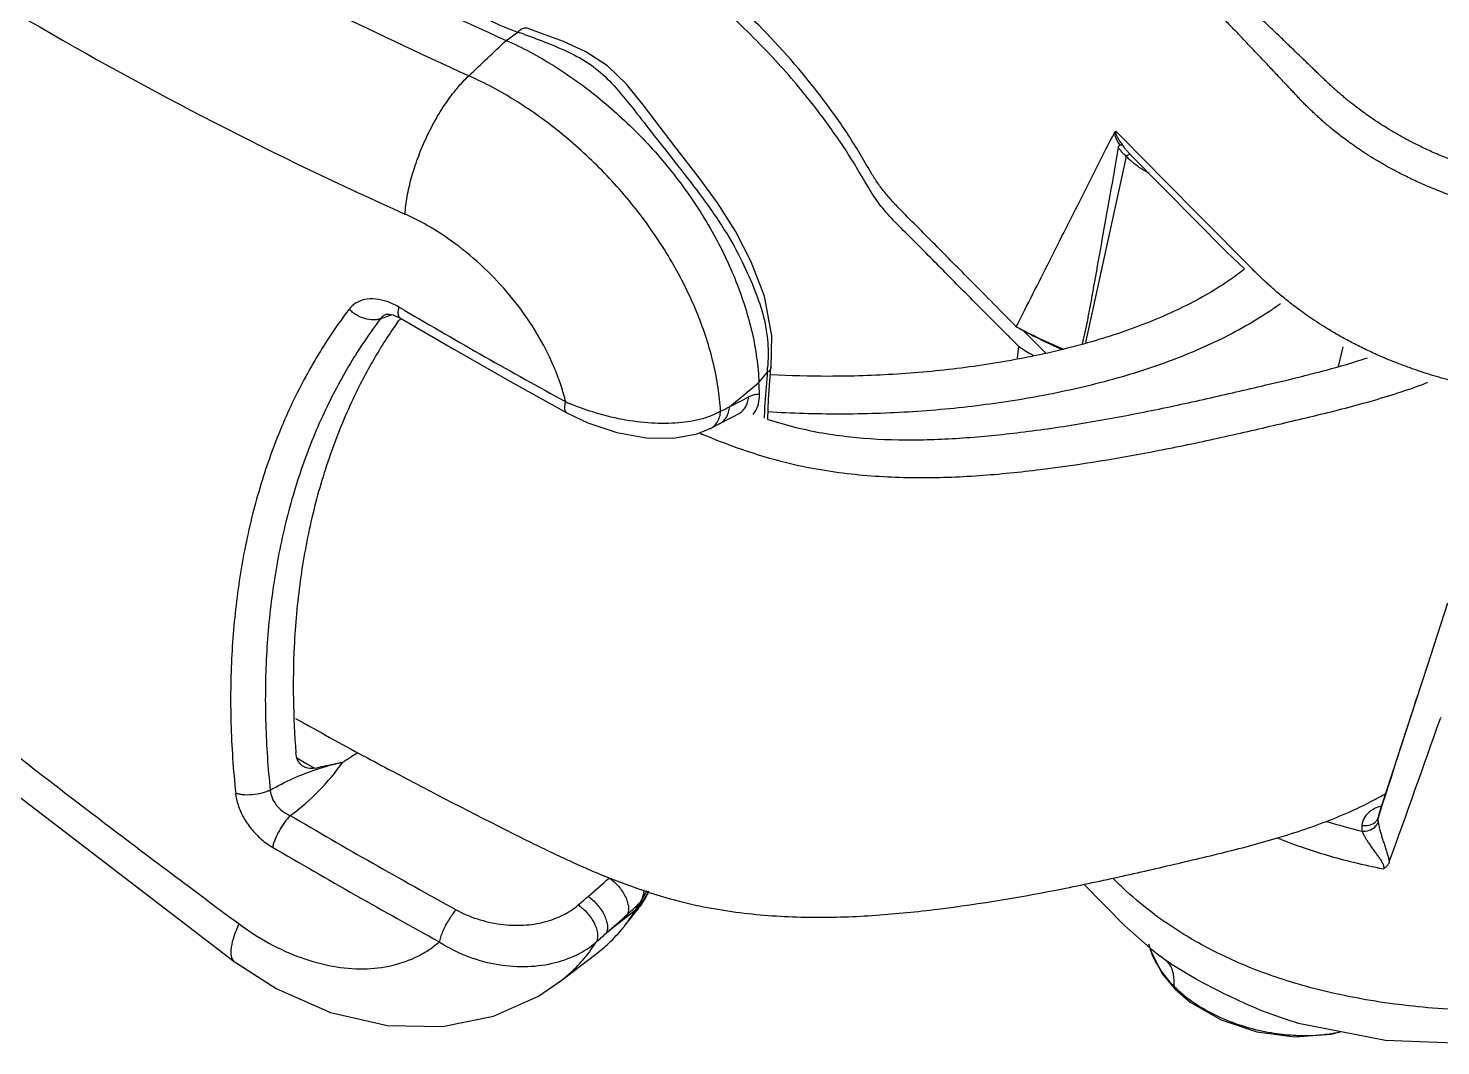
# Model space of a CAD drawing. Header units: millimetres. Extents: x 186 to 1161, y 123 to 802.
# Drawn here: x 911.7 to 986.8, y 274.9 to 329.1 of the extents above; entities that cross this region are included whole.
import ezdxf

# ---------------------------------------------------------------- set-up
doc = ezdxf.new("R2010")
doc.units = ezdxf.units.MM

# ---------------------------------------------------------------- blocks, each defined once
blk = doc.blocks.new('*u3')
at = {"color": 7, "linetype": 'Continuous'}
for p, q in [((4.783, -62.734), (5.195, -62.443)), ((5.519, -62.304), (5.516, -62.302)), ((27.645, -67.208), (26.407, -65.958)), ((26.772, -66.851), (25.329, -73.457)), ((27.996, -67.562), (27.645, -67.208)), ((31.112, -70.709), (27.996, -67.562)), ((1.183, -72.321), (0.976, -72.199)), ((1.026, -72.59), (1.026, -72.59)), ((23.507, -73.415), (23.113, -73.017)), ((22.921, -74.01), (22.96, -73.601)), ((23.914, -73.826), (23.507, -73.415)), ((34.303, -74.309), (34.467, -73.606)), ((13.746, -74.873), (14.041, -74.514)), ((14.041, -74.514), (14.034, -74.599)), ((14.083, -75.468), (14.173, -74.345)), ((14.17, -74.603), (14.153, -74.602)), ((14.173, -74.341), (14.173, -74.345)), ((5.02, -74.885), (6.93, -75.945)), ((12.702, -75.738), (13.746, -74.873)), ((14.067, -76.181), (14.083, -75.468)), ((6.93, -75.945), (6.93, -75.945)), ((12.291, -76.366), (12.847, -76.076)), ((12.847, -76.076), (13.025, -75.982)), ((12.03, -76.503), (12.291, -76.366)), ((38.167, -82.702), (37.445, -84.936)), ((37.445, -84.936), (35.824, -89.929)), ((37.934, -86.759), (37.923, -86.791)), ((-2.641, -88.194), (-2.33, -88.378)), ((-2.33, -88.378), (-2.024, -88.559)), ((35.824, -89.929), (35.724, -90.235)), ((35.724, -90.235), (35.707, -90.325)), ((9.451, -93.553), (9.774, -93.071)), ((9.706, -93.17), (9.59, -93.317)), ((9.774, -93.071), (9.706, -93.17)), ((9.78, -93.06), (9.774, -93.071)), ((9.779, -93.06), (9.851, -92.929)), ((9.358, -93.611), (8.328, -94.416)), ((8.968, -94.172), (9.363, -93.674)), ((9.474, -93.464), (9.358, -93.611)), ((9.59, -93.317), (9.474, -93.464)), ((6.675, -96.142), (7.962, -95.16)), ((27.609, -94.937), (27.623, -94.994)), ((27.623, -94.994), (28.051, -95.857)), ((-4.872, -95.414), (-4.87, -95.415)), ((27.979, -95.231), (27.978, -95.23)), ((28.182, -95.379), (27.979, -95.231)), ((5.923, -96.65), (6.736, -96.095)), ((28.051, -95.857), (28.501, -96.393)), ((28.501, -96.393), (29.046, -96.86)), ((28.501, -96.393), (28.501, -96.393)), ((32.825, -97.594), (35.968, -98.215)), ((32.839, -97.598), (32.825, -97.594)), ((32.749, -98.092), (34.047, -97.999)), ((34.047, -97.999), (34.404, -97.906)), ((35.968, -98.215), (40.947, -98.41))]:
    blk.add_line(p, q, dxfattribs=at)
for points in [[(-68.017, -34.172), (-62.626, -41.413), (-56.332, -49), (-49.268, -56.748), (-41.488, -64.588), (-33.055, -72.45), (-24.05, -80.272), (-14.563, -87.994), (-4.87, -95.415)], [(14.174, -74.341), (14.199, -73.214), (13.944, -71.813), (13.476, -70.595), (12.919, -69.498), (12.28, -68.499), (11.59, -67.566), (10.898, -66.669), (10.241, -65.81), (9.643, -65.015), (9.046, -64.282), (8.371, -63.636), (7.605, -63.14), (6.808, -62.773), (6.03, -62.485), (5.519, -62.304)], [(26.908, -66.769), (30.361, -70.255), (30.957, -70.832)], [(0.541, -72.451), (0.544, -72.45), (0.612, -72.445), (0.768, -72.474), (0.974, -72.561), (1.026, -72.59)], [(1.026, -72.59), (2.923, -73.693), (5.02, -74.885)], [(6.93, -75.945), (7.677, -76.303), (8.703, -76.645), (9.747, -76.833), (10.72, -76.848), (11.557, -76.696), (12.036, -76.499)], [(25.27, -92.68), (26.009, -93.426), (26.716, -94.138)], [(26.716, -94.138), (27.621, -94.949), (27.978, -95.23)], [(-4.872, -95.414), (-3.375, -96.382), (-1.447, -97.226), (0.569, -97.687), (2.523, -97.726), (4.327, -97.364), (5.923, -96.65)], [(29.046, -96.86), (30.141, -97.495), (31.406, -97.916), (32.749, -98.092)]]:
    blk.add_lwpolyline(points, dxfattribs=at)
for centre, radius, start, end in [((58.485, 58.876), 140.032, 239.6957, 245.84751), ((1.142, -74.749), 12.957, 70.6549, 71.7721), ((29.237, -64.319), 3.537, 240.6709, 241.8998), ((-3.803, -60.506), 12.785, 288.8531, 289.9905), ((-4.275, -59.205), 14.169, 289.9831, 290.6008), ((116.399, 124.248), 227.846, 239.62379, 241.2737), ((33.285, -54.203), 21.394, 240.8858, 245.7385), ((32.521, -54.697), 20.595, 242.0748, 247.2307), ((-104.487, -199.785), 179.353, 44.72189, 44.89342), ((6.44, -73.826), 7.632, 354.8208, 356.1336), ((17.621, -13.051), 63.497, 283.87, 284.05889), ((-26.879, -76.975), 40.679, 2.3568, 2.9617), ((9.94, -68.906), 7.316, 245.3802, 246.7357), ((-133.738, 203.844), 315.613, 297.64463, 297.78282), ((-12.831, -24.431), 57.309, 296.10621, 296.45686), ((22.574, -50.664), 28.208, 247.2356, 247.8017), ((983.289, -393.097), 994.778, 162.0155, 162.280253), ((87.886, 75.165), 185.568, 240.78358, 241.63762), ((-951.853, 263.22), 1049.84, 340.229874, 340.525063), ((-7.778, -83.557), 8.287, 306.2418, 324.7229), ((28.892, -76.882), 14.441, 297.0381, 299.4284), ((28.749, -67.691), 23.311, 287.562, 287.6929), ((114.545, 109.546), 231.739, 239.55529, 241.22854), ((39.585, -72.323), 18.999, 252.543, 256.4778), ((36.309, -90.375), 0.604, 175.2038, 182.512), ((36.335, -90.374), 0.63, 182.515, 189.3049), ((37.909, -90.115), 2.225, 189.3279, 191.1329), ((111.913, 105.086), 227.847, 239.56345, 241.2737), ((-303.73, 265.293), 474.799, 310.98733, 311.10751), ((-98.891, 29.547), 162.492, 310.82418, 310.98745), ((-13.05, -79.63), 26.412, 328.8414, 329.5174), ((-12.736, -80.645), 25.701, 330.8349, 331.1276), ((-13.147, -79.573), 26.524, 329.5171, 329.7983), ((-14.328, -79.767), 27.518, 331.1279, 331.4321), ((4.656, -90.755), 5.501, 327.3071, 328.7304), ((-12.904, -79.718), 26.241, 328.033, 328.8437), ((5.181, -90.359), 5.336, 321.5958, 322.4373), ((-305.958, 263.086), 476.007, 311.31927, 311.43936), ((4.606, -90.722), 5.561, 321.6573, 327.3001), ((36.291, -82.332), 14.24, 233.2822, 234.8171), ((36.314, -82.298), 14.281, 234.8166, 235.2489), ((-97.233, 24.084), 158.699, 311.52528, 311.69483), ((3.459, -91.857), 5.353, 323.9135, 327.5649), ((29.79, -94.288), 2.277, 192.7466, 196.6173), ((29.874, -94.264), 2.365, 196.608, 198.6724), ((30.891, -93.761), 3.502, 213.0522, 216.8048), ((31.673, -93.074), 4.545, 225.2677, 226.2385), ((33.126, -90.913), 7.133, 267.2798, 269.0384), ((33.291, -93.143), 4.893, 277.9693, 282.6934)]:
    blk.add_arc(centre, radius, start, end, dxfattribs=at)
for points, start_tangent, end_tangent in [([(-56.084, -3.753), (-51.38, -13.068), (-45.747, -21.946), (-39.231, -30.325), (-31.875, -38.145), (-23.729, -45.347), (-14.857, -51.879), (-5.33, -57.691), (4.783, -62.734)], (0.40585, -0.91394), (0.912881, -0.408226)), ([(-55.206, -3.687), (-55.001, -4.694), (-54.634, -5.575), (-54.161, -6.325), (-53.689, -6.973), (-53.328, -7.553), (-53.131, -8.111), (-53.006, -8.719), (-52.847, -9.391), (-52.54, -10.151), (-52.049, -10.926), (-51.529, -11.584), (-51.084, -12.165), (-50.795, -12.723), (-50.609, -13.337), (-50.416, -14.015), (-50.076, -14.778), (-49.514, -15.599), (-48.895, -16.305), (-48.371, -16.93), (-48.011, -17.6), (-47.746, -18.362), (-47.354, -19.217), (-46.725, -20.089), (-46.031, -20.813), (-45.433, -21.449), (-45.044, -22.046), (-44.773, -22.679), (-44.439, -23.384), (-43.916, -24.164), (-43.208, -24.904), (-42.524, -25.528), (-41.993, -26.099), (-41.633, -26.704), (-41.297, -27.387), (-40.823, -28.139), (-40.2, -28.825), (-39.554, -29.395), (-38.965, -29.886), (-38.496, -30.356), (-38.133, -30.895), (-37.791, -31.504), (-37.346, -32.175), (-36.664, -32.901), (-35.864, -33.553), (-35.142, -34.108), (-34.598, -34.674), (-34.167, -35.332), (-33.664, -36.064), (-32.953, -36.801), (-32.188, -37.393), (-31.469, -37.891), (-30.891, -38.36), (-30.483, -38.839), (-30.105, -39.377), (-29.638, -39.968), (-28.987, -40.593), (-28.266, -41.12), (-27.583, -41.556), (-26.998, -41.951), (-26.548, -42.356), (-26.161, -42.822), (-25.747, -43.341), (-25.208, -43.903), (-24.469, -44.484), (-23.696, -44.966), (-22.996, -45.372), (-22.414, -45.78), (-21.913, -46.278), (-21.412, -46.85), (-20.758, -47.468), (-19.846, -48.099), (-18.887, -48.618), (-18.069, -49.086), (-17.456, -49.593), (-16.88, -50.181), (-16.142, -50.815), (-15.27, -51.368), (-14.416, -51.793), (-13.656, -52.161), (-13.05, -52.532), (-12.549, -52.957), (-12.013, -53.438), (-11.35, -53.949), (-10.458, -54.461), (-9.498, -54.888), (-8.653, -55.251), (-7.993, -55.636), (-7.413, -56.095), (-6.76, -56.601), (-5.908, -57.118), (-4.971, -57.535), (-4.1, -57.852), (-3.349, -58.149), (-2.727, -58.498), (-2.122, -58.931), (-1.427, -59.402), (-0.517, -59.869), (0.452, -60.232), (1.339, -60.509), (2.096, -60.782), (2.747, -61.132), (3.405, -61.561), (4.188, -62.015), (5.195, -62.443)], (0.113762, -0.993508), (0.937836, -0.347079)), ([(3.453, -63.991), (-6.8, -58.861), (-16.461, -52.955), (-25.457, -46.324), (-33.719, -39.018), (-41.18, -31.089), (-47.789, -22.597), (-53.503, -13.605), (-58.277, -4.174)], (-0.912282, 0.409563), (-0.406662, 0.913578)), ([(22.876, -72.894), (21.285, -71.287), (19.992, -69.982), (19.346, -69.329), (18.7, -68.677), (18.396, -68.35), (18.121, -68.016), (17.877, -67.673), (17.664, -67.325), (17.276, -66.661), (16.858, -66.003), (15.931, -64.703), (13.737, -62.195), (12.478, -60.998), (11.12, -59.845), (9.667, -58.742), (8.907, -58.211), (8.127, -57.694), (7.721, -57.418), (7.337, -57.127), (6.648, -56.508), (6.07, -55.847), (5.826, -55.504), (5.613, -55.156), (5.225, -54.493), (4.806, -53.834), (3.88, -52.535), (2.838, -51.263), (1.686, -50.026), (0.427, -48.829), (-0.931, -47.676), (-2.384, -46.573), (-3.144, -46.042), (-3.924, -45.525), (-4.33, -45.249), (-4.714, -44.958), (-5.403, -44.339), (-5.981, -43.679), (-6.225, -43.336), (-6.438, -42.987), (-6.826, -42.324), (-7.245, -41.665), (-8.171, -40.366), (-9.213, -39.095), (-10.366, -37.858), (-11.624, -36.66), (-12.983, -35.507), (-14.435, -34.405), (-15.195, -33.874), (-15.975, -33.357), (-16.381, -33.081), (-16.765, -32.79), (-17.454, -32.171), (-18.032, -31.51), (-18.277, -31.167), (-18.489, -30.819), (-18.877, -30.155), (-19.296, -29.497), (-20.222, -28.197), (-21.264, -26.926), (-22.417, -25.689), (-25.034, -23.339), (-26.486, -22.236), (-27.246, -21.705), (-28.026, -21.188), (-28.433, -20.912), (-28.815, -20.621), (-29.173, -20.318), (-29.505, -20.002), (-30.242, -19.258), (-30.979, -18.513), (-32.453, -17.025), (-33.927, -15.536), (-35.402, -14.048), (-36.876, -12.56), (-38.35, -11.071), (-39.824, -9.583), (-40.561, -8.838), (-41.298, -8.094), (-41.918, -7.51), (-42.603, -6.953), (-44.171, -5.977), (-45.658, -5.37), (-47.163, -5.003), (-48.236, -4.863)], (-0.703583, 0.710614), (-0.995941, 0.090009)), ([(-68.409, -32.348), (-65.788, -35.994), (-62.956, -39.703), (-59.918, -43.469), (-56.681, -47.284), (-49.632, -55.029), (-41.854, -62.874), (-33.401, -70.757), (-24.342, -78.621), (-14.752, -86.413), (-9.781, -90.265), (-4.706, -94.077)], (0.571442, -0.820643), (0.803892, -0.594775)), ([(22.57, -73.2), (21.569, -72.197), (20.276, -70.892), (19.076, -69.682), (18.016, -68.533), (17.209, -67.242), (16.271, -65.823), (15.075, -64.288), (13.559, -62.639), (11.706, -60.932), (9.829, -59.452), (8.038, -58.221), (6.573, -57.055), (5.638, -55.891)], (-0.705698, 0.708512), (-0.544847, 0.838535)), ([(82.232, -59.426), (81.227, -59.801), (80.119, -60.213), (78.887, -60.669), (77.511, -61.173), (75.971, -61.728), (74.239, -62.34), (72.267, -63.018), (70.032, -63.757), (67.681, -64.498), (65.455, -65.159), (63.446, -65.719), (61.63, -66.191), (59.982, -66.59), (58.484, -66.925), (57.119, -67.206), (55.867, -67.442), (54.708, -67.639), (53.635, -67.804), (52.649, -67.939), (51.743, -68.047), (50.895, -68.135), (50.08, -68.206), (49.281, -68.262), (48.49, -68.304), (47.705, -68.33), (46.908, -68.341), (46.075, -68.334), (45.216, -68.305), (44.357, -68.253), (43.5, -68.175), (42.626, -68.067), (41.724, -67.922), (40.834, -67.741), (40.024, -67.54), (39.324, -67.334), (38.711, -67.127), (38.161, -66.918), (37.664, -66.708), (37.223, -66.503), (36.834, -66.307), (36.489, -66.119), (36.179, -65.94), (35.896, -65.766), (35.635, -65.597), (35.397, -65.434), (35.182, -65.281), (34.989, -65.137), (34.813, -65.002), (34.653, -64.874), (34.509, -64.756), (34.379, -64.646), (34.254, -64.538), (34.132, -64.429), (34.01, -64.318), (33.891, -64.207), (33.779, -64.099), (33.668, -63.991), (33.553, -63.879), (33.435, -63.765), (33.317, -63.651), (33.197, -63.536), (33.073, -63.416), (32.94, -63.288), (32.796, -63.149), (32.639, -62.998), (32.466, -62.832), (32.277, -62.65), (32.068, -62.449), (31.838, -62.228), (31.584, -61.985), (31.306, -61.717), (31.001, -61.423), (30.667, -61.099), (30.301, -60.743), (29.912, -60.362), (29.519, -59.975), (29.142, -59.599), (28.763, -59.218)], (-0.936747, -0.350008), (-0.703661, 0.710535)), ([(82.496, -60.529), (81.491, -60.904), (80.382, -61.317), (79.149, -61.774), (77.772, -62.279), (76.23, -62.837), (74.494, -63.453), (72.517, -64.134), (70.275, -64.88), (67.916, -65.627), (65.68, -66.295), (63.661, -66.861), (61.834, -67.34), (60.173, -67.744), (58.664, -68.084), (57.286, -68.37), (56.02, -68.611), (54.848, -68.813), (53.76, -68.981), (52.76, -69.119), (51.839, -69.231), (50.977, -69.321), (50.146, -69.394), (49.33, -69.452), (48.521, -69.495), (47.716, -69.523), (46.897, -69.534), (46.039, -69.527), (45.151, -69.498), (44.26, -69.443), (43.368, -69.362), (42.455, -69.248), (41.508, -69.095), (40.569, -68.902), (39.711, -68.687), (38.965, -68.466), (38.311, -68.243), (37.722, -68.017), (37.191, -67.79), (36.718, -67.568), (36.302, -67.355), (35.932, -67.152), (35.6, -66.957), (35.299, -66.768), (35.022, -66.585), (34.768, -66.409), (34.541, -66.243), (34.336, -66.087), (34.151, -65.941), (33.984, -65.803), (33.833, -65.675), (33.697, -65.556), (33.567, -65.439), (33.44, -65.321), (33.315, -65.201), (33.193, -65.082), (33.075, -64.964), (32.962, -64.846), (32.85, -64.728), (32.739, -64.609), (32.627, -64.491), (32.514, -64.371), (32.397, -64.247), (32.272, -64.114), (32.136, -63.969), (31.988, -63.812), (31.825, -63.64), (31.647, -63.45), (31.45, -63.242), (31.233, -63.012), (30.993, -62.76), (30.73, -62.482), (30.44, -62.178), (30.122, -61.845), (29.771, -61.48), (29.395, -61.091), (29.013, -60.699), (28.643, -60.321), (28.268, -59.941)], (-0.936746, -0.350009), (-0.703662, 0.710535)), ([(5.516, -62.302), (5.493, -62.296), (5.441, -62.295), (5.385, -62.308), (5.325, -62.338), (5.261, -62.382), (5.195, -62.443)], (-0.942872, 0.333155), (-0.708011, -0.706201)), ([(5.434, -62.524), (6.256, -62.835), (7.191, -63.249), (7.953, -63.728), (8.595, -64.334), (9.232, -65.092), (9.932, -65.986), (10.743, -67.021), (11.651, -68.202), (12.518, -69.451), (13.154, -70.595), (13.606, -71.626), (13.911, -72.555), (14.056, -73.462), (14.055, -74.34)], (0.943629, -0.331005), (-0.0673, -0.997733)), ([(3.453, -63.991), (4.118, -63.362), (4.783, -62.734)], (0.726164, 0.687521), (0.727463, 0.686146)), ([(4.783, -62.734), (5.637, -63.152), (6.481, -63.641), (8.112, -64.817), (9.622, -66.215), (10.959, -67.793), (12.074, -69.502), (12.932, -71.289), (13.254, -72.195), (13.5, -73.098), (13.665, -73.994), (13.746, -74.873)], (0.914446, -0.404707), (0.043237, -0.999065)), ([(1.191, -68.898), (1.22, -68.592), (1.268, -68.273), (1.422, -67.604), (1.644, -66.916), (1.926, -66.233), (2.26, -65.577), (2.635, -64.971), (3.037, -64.435), (3.244, -64.2), (3.453, -63.991)], (0.06331, 0.997994), (0.729769, 0.683694)), ([(12.387, -75.893), (12.298, -75.051), (12.131, -74.194), (11.574, -72.462), (10.717, -70.698), (9.605, -69.009), (8.272, -67.448), (6.767, -66.062), (5.144, -64.895), (4.304, -64.407), (3.453, -63.991)], (-0.058097, 0.998311), (-0.913828, 0.406101)), ([(22.876, -72.894), (24.05, -70.57), (25.209, -68.275), (26.354, -66.009)], (0.450814, 0.892618), (0.451071, 0.892488)), ([(26.354, -66.009), (26.377, -65.975), (26.407, -65.958)], (0.451071, 0.892488), (0.975724, 0.219005)), ([(26.354, -66.009), (26.386, -66.148), (26.452, -66.299), (26.543, -66.457)], (0.05652, -0.998401), (0.540978, -0.841037)), ([(26.65, -66.453), (26.602, -66.386), (26.558, -66.323), (26.52, -66.263), (26.487, -66.208), (26.459, -66.156), (26.436, -66.108), (26.419, -66.064), (26.407, -66.024), (26.401, -65.987), (26.407, -65.958)], (-0.59985, 0.800112), (0.459363, 0.888249)), ([(26.494, -66.529), (26.196, -68.227), (25.915, -69.808), (25.65, -71.284), (25.396, -72.659), (25.208, -73.504)], (-0.171351, -0.98521), (-0.259072, -0.965858)), ([(26.494, -66.529), (26.504, -66.496), (26.52, -66.47), (26.543, -66.457)], (0.171426, 0.985197), (0.978939, 0.204155)), ([(26.66, -66.737), (26.568, -66.629), (26.494, -66.529)], (-0.67773, 0.735311), (-0.557033, 0.83049)), ([(26.585, -66.45), (26.543, -66.457)], (-0.994993, -0.099943), (-0.978939, -0.204155)), ([(26.65, -66.453), (26.621, -66.449), (26.585, -66.45)], (-0.965203, 0.261503), (-0.994993, -0.099943)), ([(26.908, -66.769), (26.834, -66.691), (26.758, -66.604), (26.697, -66.525), (26.65, -66.453)], (-0.703703, 0.710494), (-0.513106, 0.858325)), ([(26.772, -66.851), (26.66, -66.737)], (-0.721266, 0.692658), (-0.67773, 0.735311)), ([(26.926, -66.787), (26.898, -66.782), (26.845, -66.804), (26.772, -66.851)], (-0.713152, 0.701009), (-0.812995, -0.58227)), ([(27.504, -67.403), (27.32, -67.293), (27.157, -67.181), (27.013, -67.07), (26.885, -66.96), (26.772, -66.851)], (-0.871825, 0.489818), (-0.699655, 0.714481)), ([(6.893, -75.556), (6.729, -74.992), (6.52, -74.426), (5.954, -73.278), (5.224, -72.177), (4.35, -71.159), (3.364, -70.254), (2.3, -69.491), (1.749, -69.171), (1.189, -68.897)], (-0.241071, 0.970507), (-0.914033, 0.405641)), ([(30.974, -70.854), (30.4, -71.271), (29.588, -71.775), (27.75, -72.665), (25.677, -73.39), (23.424, -73.949), (21.071, -74.341), (18.65, -74.575), (16.215, -74.655), (14.17, -74.603)], (-0.787708, -0.616049), (-0.998634, 0.052244)), ([(35.669, -73.886), (35.409, -73.767), (34.931, -73.534), (34.501, -73.307), (34.115, -73.087), (33.768, -72.876), (33.456, -72.674), (33.174, -72.482), (32.919, -72.299), (32.689, -72.126), (32.48, -71.962), (32.291, -71.808), (32.122, -71.666), (31.971, -71.534), (31.834, -71.411), (31.706, -71.294), (31.583, -71.178), (31.463, -71.061), (31.342, -70.942), (31.224, -70.822), (31.112, -70.709)], (-0.913626, 0.406555), (-0.703529, 0.710667)), ([(0.976, -72.199), (0.56, -72.005), (0.14, -71.913), (-0.241, -71.934), (-0.562, -72.063), (-0.797, -72.279)], (-0.860928, 0.508727), (-0.594575, -0.80404)), ([(32.246, -72.079), (31.929, -72.301), (31.018, -72.868), (30.038, -73.384), (28.996, -73.848), (26.744, -74.635), (24.316, -75.239), (21.796, -75.66), (19.21, -75.911), (16.605, -75.995), (14.073, -75.919)], (-0.809698, -0.586847), (-0.998164, 0.060568)), ([(-0.796, -72.279), (-1.944, -73.981), (-2.917, -75.836), (-3.708, -77.831), (-4.314, -79.954), (-4.729, -82.193), (-4.953, -84.532), (-4.983, -86.958), (-4.815, -89.455)], (-0.606095, -0.795392), (0.104516, -0.994523)), ([(0.328, -72.605), (-0.757, -74.21), (-1.681, -75.952), (-2.487, -77.957), (-3.1, -80.093), (-3.515, -82.349), (-3.731, -84.709), (-3.75, -86.992), (-3.59, -89.339)], (-0.604934, -0.796276), (0.104385, -0.994537)), ([(0.328, -72.606), (0.202, -72.639), (0.064, -72.65), (-0.232, -72.606), (-0.528, -72.477), (-0.667, -72.385), (-0.794, -72.277)], (-0.935685, -0.352836), (-0.720409, 0.69355)), ([(0.541, -72.451), (0.486, -72.474), (0.328, -72.606)], (-0.944091, -0.329684), (-0.577291, -0.816539)), ([(0.884, -72.792), (1.05, -72.597)], (0.567855, 0.823129), (0.704035, 0.710165)), ([(1.026, -72.59), (0.996, -72.565), (0.966, -72.506), (0.953, -72.423), (0.957, -72.319), (0.979, -72.197)], (-0.855418, 0.517938), (0.2213, 0.975206)), ([(0.884, -72.792), (0.034, -74.138), (-0.708, -75.574), (-1.505, -77.561), (-2.112, -79.678), (-2.525, -81.913), (-2.74, -84.249), (-2.77, -86.11), (-2.68, -88.014)], (-0.57151, -0.820595), (0.077425, -0.996998)), ([(22.948, -73.58), (23.411, -73.873), (23.479, -73.91)], (0.810483, -0.585762), (0.883615, -0.468214)), ([(33.045, -74.645), (33.535, -74.52), (35.329, -74.001)], (0.970038, 0.242952), (0.950639, 0.310299)), ([(38.639, -74.9), (37.867, -74.69), (37.163, -74.467), (36.522, -74.237), (35.939, -74.003), (35.669, -73.886)], (-0.96964, 0.244539), (-0.913626, 0.406555)), ([(14.034, -74.599), (13.949, -75.748), (13.932, -76.142)], (-0.089979, -0.995944), (-0.032931, -0.999458)), ([(14.173, -74.345), (14.171, -74.357), (14.131, -74.439), (14.092, -74.478), (14.041, -74.514)], (-0.106845, -0.994276), (-0.843897, -0.536505)), ([(14.066, -76.184), (15.056, -76.465), (16.968, -76.8), (18.945, -76.909), (20.981, -76.84), (23.026, -76.641), (25.239, -76.32), (27.4, -75.923), (29.514, -75.473), (31.574, -74.999), (32.842, -74.696)], (0.951918, -0.306352), (0.970834, 0.239753)), ([(27.945, -77.28), (28.28, -77.214), (30.431, -76.758), (32.527, -76.275), (34.553, -75.78), (36.533, -75.202), (37.479, -74.865)], (0.981528, 0.191319), (0.933763, 0.357891)), ([(6.93, -75.945), (6.9, -75.92), (6.873, -75.862), (6.862, -75.781), (6.868, -75.678), (6.89, -75.556)], (-0.870999, 0.491284), (0.220457, 0.975397)), ([(12.386, -75.893), (11.739, -76.159), (10.9, -76.306), (9.936, -76.315), (8.901, -76.184), (7.849, -75.92), (7.051, -75.627)], (-0.860357, -0.509692), (-0.918661, 0.395048)), ([(13.025, -75.982), (13.153, -75.89), (13.265, -75.751), (13.341, -75.581), (13.377, -75.387)], (0.882016, 0.471219), (0.068933, 0.997621)), ([(13.766, -75.302), (13.639, -75.302), (13.508, -75.331), (13.377, -75.387)], (-0.993052, 0.117677), (-0.882422, -0.470459)), ([(13.545, -76.004), (13.589, -75.941), (13.729, -75.629), (13.766, -75.303)], (0.59705, 0.802204), (-0.01939, 0.999812)), ([(12.262, -76.289), (12.276, -76.265), (12.352, -76.092), (12.386, -75.893)], (0.547354, 0.836901), (0.052719, 0.998609)), ([(12.346, -76.338), (12.481, -76.241), (12.592, -76.1), (12.667, -75.931), (12.702, -75.738)], (0.886352, 0.463012), (0.063866, 0.997958)), ([(12.036, -76.499), (12.165, -76.405), (12.262, -76.289)], (0.882043, 0.471168), (0.547354, 0.836901)), ([(11.916, -76.782), (13.13, -77.241), (14.728, -77.716), (17.014, -78.116), (19.311, -78.248), (21.557, -78.175), (23.733, -77.96), (27.945, -77.28)], (0.925902, -0.377764), (0.981528, 0.191319)), ([(-2.407, -88.504), (-2.471, -88.459), (-2.618, -88.263), (-2.68, -88.014)], (-0.861508, 0.507744), (-0.071358, 0.997451)), ([(-1.013, -88.343), (-0.693, -88.136), (-0.484, -88.002)], (0.841613, 0.540081), (0.841317, 0.540542)), ([(-0.268, -88.127), (0.723, -88.658), (5.045, -90.888), (6.468, -91.586), (7.938, -92.248), (9.477, -92.842), (9.81, -92.954)], (0.879953, -0.475062), (0.950529, -0.310636)), ([(-3.59, -89.339), (-2.784, -88.927), (-1.926, -88.592), (-1.013, -88.343)], (0.865287, 0.501276), (0.976465, 0.215675)), ([(-2.022, -88.56), (-2.259, -88.562), (-2.407, -88.504)], (-0.976085, -0.217388), (-0.861508, 0.507744)), ([(-2.022, -88.56), (-1.686, -88.488), (-1.35, -88.416), (-1.013, -88.343)], (0.977748, 0.209782), (0.977448, 0.211176)), ([(-4.819, -89.456), (-4.73, -89.865), (-4.541, -90.298), (-4.262, -90.711), (-3.906, -91.078), (-3.511, -91.362)], (0.095664, -0.995414), (0.863385, -0.504547)), ([(-3.59, -89.339), (-3.731, -89.401), (-3.889, -89.451), (-4.232, -89.507), (-4.579, -89.5), (-4.701, -89.481), (-4.816, -89.454)], (-0.888077, -0.459695), (-0.961353, 0.275319)), ([(-3.59, -89.339), (-3.57, -89.474), (-3.526, -89.61), (-3.374, -89.867), (-3.149, -90.083), (-3.018, -90.171), (-2.879, -90.241)], (0.053864, -0.998548), (0.918322, -0.395835)), ([(9.81, -92.954), (11.075, -93.317), (13.361, -93.717), (15.658, -93.849), (17.904, -93.776), (20.08, -93.562), (24.627, -92.816), (26.778, -92.359), (28.874, -91.877), (30.9, -91.381), (32.88, -90.803), (34.796, -90.063), (35.456, -89.745)], (0.950529, -0.310636), (0.89061, 0.454768)), ([(35.452, -90.076), (35.229, -90.307), (35.135, -90.588)], (-0.816218, -0.577743), (-0.086741, -0.996231)), ([(35.783, -89.915), (35.452, -90.076)], (-0.953355, -0.301851), (-0.816218, -0.577743)), ([(35.783, -89.915), (35.814, -89.948)], (0.665641, -0.746272), (0.715236, -0.698883)), ([(-2.879, -90.241), (-2.98, -90.353), (-3.081, -90.482), (-3.267, -90.773), (-3.415, -91.078), (-3.47, -91.224), (-3.508, -91.36)], (-0.698246, -0.715858), (-0.227961, -0.97367)), ([(35.135, -90.588), (35.132, -90.694), (35.142, -90.795)], (-0.086028, -0.996293), (0.156381, -0.987697)), ([(35.135, -90.588), (35.382, -90.583), (35.59, -90.487), (35.707, -90.324)], (0.985657, -0.168763), (0.307745, 0.951469)), ([(35.142, -90.795), (35.389, -90.764), (35.597, -90.648), (35.713, -90.476)], (0.998122, -0.06126), (0.300628, 0.953741)), ([(35.725, -90.545), (35.742, -90.626), (35.765, -90.721), (35.796, -90.835), (35.835, -90.968), (35.882, -91.118), (35.934, -91.277), (35.985, -91.433), (36.033, -91.584), (36.075, -91.735), (36.107, -91.886)], (0.192367, -0.981323), (0.160778, -0.986991)), ([(32.142, -91.035), (32.304, -91.1), (33.055, -91.377), (33.898, -91.646), (34.842, -91.899), (35.897, -92.128)], (0.926156, -0.37714), (0.981867, -0.189569)), ([(35.142, -90.795), (35.168, -90.858), (35.203, -90.931), (35.249, -91.015), (35.307, -91.113), (35.38, -91.226), (35.467, -91.352), (35.559, -91.48), (35.649, -91.602), (35.734, -91.72), (35.813, -91.835), (35.874, -91.945), (35.907, -92.044), (35.897, -92.128)], (0.353431, -0.935461), (-0.407172, -0.913351)), ([(36.107, -91.886), (36.058, -91.984), (35.987, -92.067), (35.897, -92.128)], (-0.337133, -0.941457), (-0.887927, -0.459984)), ([(8.438, -92.457), (8.606, -92.589), (8.761, -92.748), (8.895, -92.924), (9.003, -93.109), (9.077, -93.294), (9.115, -93.469), (9.116, -93.626), (9.101, -93.695), (9.076, -93.756)], (0.827277, -0.561795), (-0.468976, -0.883211)), ([(27.777, -93.747), (26.773, -92.919), (26.297, -92.463)], (-0.801584, 0.597882), (-0.709817, 0.704386)), ([(7.687, -93.111), (7.856, -93.245), (8.012, -93.405), (8.148, -93.582), (8.256, -93.768), (8.331, -93.954), (8.369, -94.129), (8.369, -94.286), (8.354, -94.355), (8.328, -94.416)], (0.826842, -0.562435), (-0.478336, -0.878177)), ([(9.706, -93.17), (9.411, -93.612)], (-0.486292, -0.873796), (-0.609541, -0.792755)), ([(9.553, -93.295), (9.66, -93.007)], (0.512679, 0.85858), (0.1978, 0.980242)), ([(9.66, -93.007), (9.679, -92.876)], (0.1978, 0.980242), (0.090415, 0.995904)), ([(3.005, -93.584), (2.88, -93.738), (2.759, -93.917), (2.645, -94.112), (2.546, -94.314), (2.466, -94.51), (2.41, -94.693), (2.403, -94.719)], (-0.665889, -0.74605), (-0.230727, -0.973018)), ([(3.004, -93.584), (3.759, -93.91), (4.578, -94.096), (5.389, -94.129), (6.145, -94.014), (6.809, -93.766), (7.337, -93.414)], (0.876567, -0.481279), (0.751927, 0.659247)), ([(7.337, -93.414), (7.507, -93.549), (7.664, -93.711), (7.801, -93.89), (7.909, -94.078), (7.983, -94.265), (8.021, -94.441), (8.019, -94.598), (8.003, -94.667), (7.976, -94.727)], (0.825809, -0.56395), (-0.495115, -0.868827)), ([(9.076, -93.756), (9.229, -93.616), (9.388, -93.462), (9.553, -93.294)], (0.749096, 0.662461), (0.690945, 0.722907)), ([(-4.705, -94.078), (-4.804, -94.318), (-4.882, -94.539), (-4.973, -94.917), (-4.987, -95.072), (-4.98, -95.203), (-4.951, -95.309), (-4.901, -95.388), (-4.872, -95.414)], (-0.401801, -0.915727), (0.798097, -0.602529)), ([(-4.706, -94.077), (-3.62, -94.776), (-2.496, -95.281), (-1.37, -95.586), (-0.28, -95.68), (0.737, -95.558), (1.649, -95.23), (2.045, -94.998), (2.405, -94.722)], (0.800148, -0.599803), (0.752211, 0.658923)), ([(7.962, -95.16), (8.427, -94.764), (8.929, -94.221), (8.968, -94.172)], (0.794831, 0.606831), (0.620274, 0.784385)), ([(51.484, -95.933), (47.594, -96.618), (43.989, -97.034), (40.668, -97.185), (37.644, -97.074), (34.944, -96.715), (32.602, -96.142), (30.639, -95.411), (29.045, -94.592), (28.174, -94.033)], (-0.979976, -0.199117), (-0.821635, 0.570013)), ([(2.405, -94.722), (3.334, -95.204), (4.376, -95.506), (5.421, -95.599), (6.41, -95.484), (7.285, -95.181), (7.976, -94.727)], (0.834948, -0.550329), (0.751026, 0.660273)), ([(6.736, -96.095), (7.069, -95.812), (7.557, -95.301), (7.785, -95.01)], (0.786677, 0.617364), (0.588949, 0.80817)), ([(27.634, -95.021), (27.742, -95.289), (27.768, -95.343)], (0.320066, -0.947395), (0.441666, -0.89718)), ([(27.768, -95.343), (27.903, -95.588), (27.955, -95.671)], (0.441666, -0.89718), (0.545152, -0.838338)), ([(28.455, -95.902), (28.418, -95.747), (28.322, -95.539), (28.182, -95.379)], (-0.16907, 0.985604), (-0.766249, 0.642544)), ([(29.117, -95.966), (28.182, -95.379)], (-0.868761, 0.495231), (-0.817428, 0.576031)), ([(28.087, -95.859), (28.278, -96.095), (28.474, -96.302)], (0.598856, -0.800857), (0.710372, -0.703827)), ([(28.474, -96.302), (28.468, -96.001), (28.455, -95.902)], (0.044664, 0.999002), (-0.16907, 0.985604)), ([(32.825, -97.594), (32.76, -97.575), (31.421, -97.098), (30.206, -96.543), (29.117, -95.966)], (-0.961994, 0.273072), (-0.868761, 0.495231)), ([(28.474, -96.302), (28.493, -96.383), (28.502, -96.392)], (-0.077045, -0.997028), (0.725608, -0.688108)), ([(28.529, -96.356), (29.313, -96.968), (30.237, -97.456), (31.134, -97.77), (32.024, -97.961), (32.788, -98.037)], (0.722207, -0.691677), (0.998875, -0.047418)), ([(33.007, -98.044), (33.969, -97.988)], (0.99986, -0.01674), (0.990155, 0.139978))]:
    blk.add_spline(points, degree=3, dxfattribs=dict(at, start_tangent=start_tangent, end_tangent=end_tangent))

msp = doc.modelspace()

# ---------------------------------------------------------------- block references
at = {"xscale": 1.5, "yscale": 1.5, "zscale": 1.5}
msp.add_blockref('*u3', (929.92, 422.507), dxfattribs=at)

doc.saveas('drawing.dxf')
